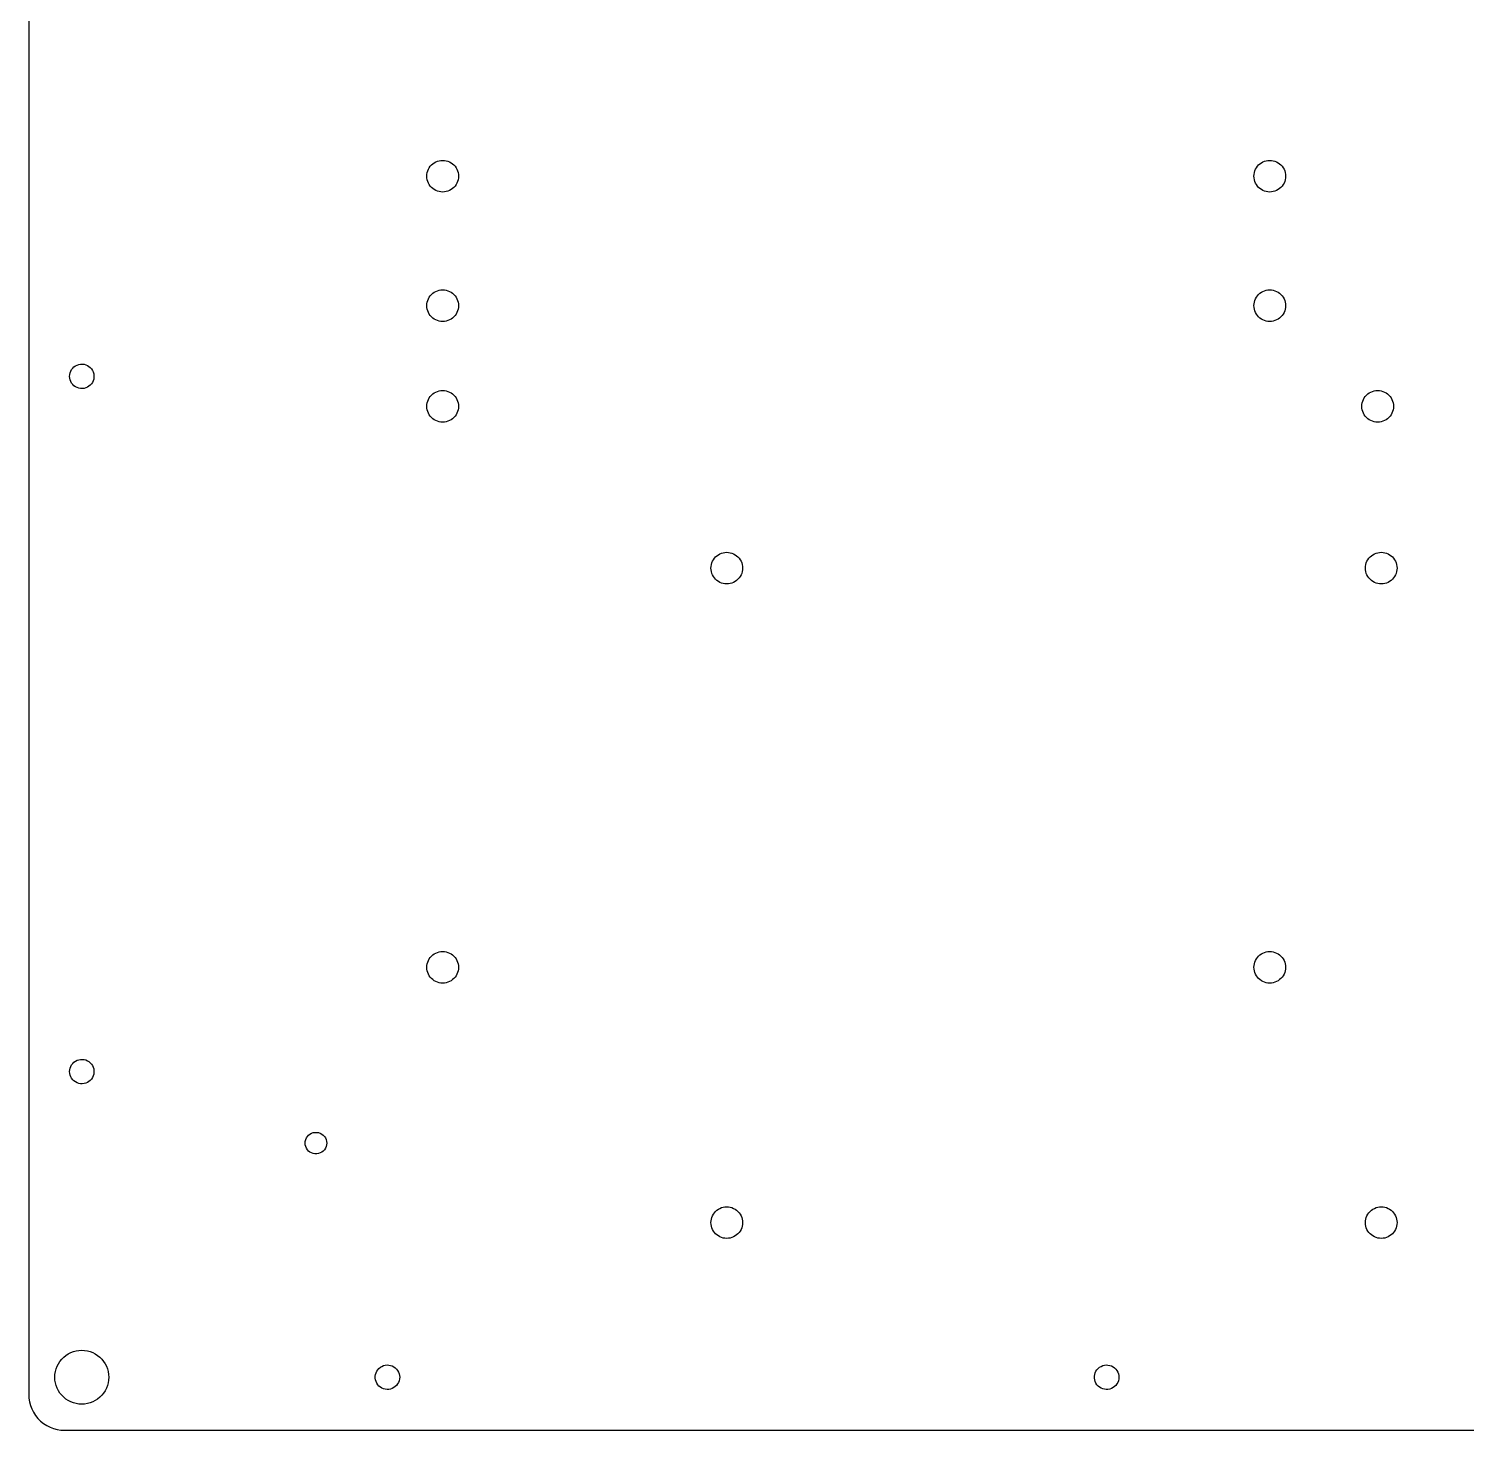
# Model space of a CAD drawing. Header units: metres. Extents: x -200 to 200, y -195 to 195.
# Drawn here: x -199.9 to 0, y -194.9 to 0 of the extents above; entities that cross this region are included whole.
import ezdxf

# ---------------------------------------------------------------- set-up
doc = ezdxf.new("R2010")
doc.units = ezdxf.units.M

msp = doc.modelspace()

# ---------------------------------------------------------------- linework, layer by layer
for p, q in [((-199.875, 189.875), (-199.875, -189.875)), ((-144.465, -20.0105), (-144.397, -19.7734)), ((-144.397, -19.7734), (-144.302, -19.5455)), ((-144.302, -19.5455), (-144.183, -19.3295)), ((-144.183, -19.3295), (-144.04, -19.1283)), ((-144.04, -19.1283), (-143.876, -18.9444)), ((-143.876, -18.9444), (-143.692, -18.78)), ((-143.692, -18.78), (-143.49, -18.6372)), ((-143.49, -18.6372), (-143.275, -18.5179)), ((-143.275, -18.5179), (-143.047, -18.4234)), ((-143.047, -18.4234), (-142.81, -18.3551)), ((-142.81, -18.3551), (-142.566, -18.3138)), ((-142.566, -18.3138), (-142.32, -18.3)), ((-142.32, -18.3), (-142.074, -18.3138)), ((-142.074, -18.3138), (-141.83, -18.3551)), ((-141.83, -18.3551), (-141.593, -18.4234)), ((-141.593, -18.4234), (-141.365, -18.5179)), ((-141.365, -18.5179), (-141.15, -18.6372)), ((-141.15, -18.6372), (-140.948, -18.78)), ((-140.948, -18.78), (-140.764, -18.9444)), ((-140.764, -18.9444), (-140.6, -19.1283)), ((-140.6, -19.1283), (-140.457, -19.3295)), ((-140.457, -19.3295), (-140.338, -19.5455)), ((-140.338, -19.5455), (-140.243, -19.7734)), ((-140.243, -19.7734), (-140.175, -20.0105)), ((-29.4648, -20.0105), (-29.3965, -19.7734)), ((-29.3965, -19.7734), (-29.3021, -19.5455)), ((-29.3021, -19.5455), (-29.1828, -19.3295)), ((-29.1828, -19.3295), (-29.04, -19.1283)), ((-29.04, -19.1283), (-28.8756, -18.9444)), ((-28.8756, -18.9444), (-28.6917, -18.78)), ((-28.6917, -18.78), (-28.4905, -18.6372)), ((-28.4905, -18.6372), (-28.2745, -18.5179)), ((-28.2745, -18.5179), (-28.0466, -18.4234)), ((-28.0466, -18.4234), (-27.8095, -18.3551)), ((-27.8095, -18.3551), (-27.5663, -18.3138)), ((-27.5663, -18.3138), (-27.32, -18.3)), ((-27.32, -18.3), (-27.0737, -18.3138)), ((-27.0737, -18.3138), (-26.8304, -18.3551)), ((-26.8304, -18.3551), (-26.5934, -18.4234)), ((-26.5934, -18.4234), (-26.3654, -18.5179)), ((-26.3654, -18.5179), (-26.1495, -18.6372)), ((-26.1495, -18.6372), (-25.9483, -18.78)), ((-25.9483, -18.78), (-25.7644, -18.9444)), ((-25.7644, -18.9444), (-25.6, -19.1283)), ((-25.6, -19.1283), (-25.4572, -19.3295)), ((-25.4572, -19.3295), (-25.3379, -19.5455)), ((-25.3379, -19.5455), (-25.2435, -19.7734)), ((-25.2435, -19.7734), (-25.1752, -20.0105)), ((-144.52, -20.5), (-144.506, -20.2537)), ((-144.506, -20.7463), (-144.52, -20.5)), ((-144.506, -20.2537), (-144.465, -20.0105)), ((-144.465, -20.9895), (-144.506, -20.7463)), ((-144.397, -21.2266), (-144.465, -20.9895)), ((-144.302, -21.4545), (-144.397, -21.2266)), ((-144.183, -21.6705), (-144.302, -21.4545)), ((-144.04, -21.8717), (-144.183, -21.6705)), ((-143.876, -22.0556), (-144.04, -21.8717)), ((-140.6, -21.8717), (-140.764, -22.0556)), ((-140.457, -21.6705), (-140.6, -21.8717)), ((-140.338, -21.4545), (-140.457, -21.6705)), ((-140.243, -21.2266), (-140.338, -21.4545)), ((-140.175, -20.9895), (-140.243, -21.2266)), ((-140.175, -20.0105), (-140.134, -20.2537)), ((-140.134, -20.7463), (-140.175, -20.9895)), ((-140.134, -20.2537), (-140.12, -20.5)), ((-140.12, -20.5), (-140.134, -20.7463)), ((-29.52, -20.5), (-29.5062, -20.2537)), ((-29.5062, -20.7463), (-29.52, -20.5)), ((-29.5062, -20.2537), (-29.4648, -20.0105)), ((-29.4648, -20.9895), (-29.5062, -20.7463)), ((-29.3965, -21.2266), (-29.4648, -20.9895)), ((-29.3021, -21.4545), (-29.3965, -21.2266)), ((-29.1828, -21.6705), (-29.3021, -21.4545)), ((-29.04, -21.8717), (-29.1828, -21.6705)), ((-28.8756, -22.0556), (-29.04, -21.8717)), ((-25.6, -21.8717), (-25.7644, -22.0556)), ((-25.4572, -21.6705), (-25.6, -21.8717)), ((-25.3379, -21.4545), (-25.4572, -21.6705)), ((-25.2435, -21.2266), (-25.3379, -21.4545)), ((-25.1752, -20.9895), (-25.2435, -21.2266)), ((-25.1752, -20.0105), (-25.1338, -20.2537)), ((-25.1338, -20.7463), (-25.1752, -20.9895)), ((-25.1338, -20.2537), (-25.12, -20.5)), ((-25.12, -20.5), (-25.1338, -20.7463)), ((-143.692, -22.22), (-143.876, -22.0556)), ((-143.49, -22.3628), (-143.692, -22.22)), ((-143.275, -22.4821), (-143.49, -22.3628)), ((-143.047, -22.5765), (-143.275, -22.4821)), ((-142.81, -22.6448), (-143.047, -22.5765)), ((-142.566, -22.6862), (-142.81, -22.6448)), ((-142.32, -22.7), (-142.566, -22.6862)), ((-142.074, -22.6862), (-142.32, -22.7)), ((-141.83, -22.6448), (-142.074, -22.6862)), ((-141.593, -22.5765), (-141.83, -22.6448)), ((-141.365, -22.4821), (-141.593, -22.5765)), ((-141.15, -22.3628), (-141.365, -22.4821)), ((-140.948, -22.22), (-141.15, -22.3628)), ((-140.764, -22.0556), (-140.948, -22.22)), ((-28.6917, -22.22), (-28.8756, -22.0556)), ((-28.4905, -22.3628), (-28.6917, -22.22)), ((-28.2745, -22.4821), (-28.4905, -22.3628)), ((-28.0466, -22.5765), (-28.2745, -22.4821)), ((-27.8095, -22.6448), (-28.0466, -22.5765)), ((-27.5663, -22.6862), (-27.8095, -22.6448)), ((-27.32, -22.7), (-27.5663, -22.6862)), ((-27.0737, -22.6862), (-27.32, -22.7)), ((-26.8304, -22.6448), (-27.0737, -22.6862)), ((-26.5934, -22.5765), (-26.8304, -22.6448)), ((-26.3654, -22.4821), (-26.5934, -22.5765)), ((-26.1495, -22.3628), (-26.3654, -22.4821)), ((-25.9483, -22.22), (-26.1495, -22.3628)), ((-25.7644, -22.0556), (-25.9483, -22.22)), ((-144.465, -38.0105), (-144.397, -37.7734)), ((-144.397, -37.7734), (-144.302, -37.5455)), ((-144.302, -37.5455), (-144.183, -37.3295)), ((-144.183, -37.3295), (-144.04, -37.1283)), ((-144.04, -37.1283), (-143.876, -36.9444)), ((-143.876, -36.9444), (-143.692, -36.78)), ((-143.692, -36.78), (-143.49, -36.6372)), ((-143.49, -36.6372), (-143.275, -36.5179)), ((-143.275, -36.5179), (-143.047, -36.4234)), ((-143.047, -36.4234), (-142.81, -36.3551)), ((-142.81, -36.3551), (-142.566, -36.3138)), ((-142.566, -36.3138), (-142.32, -36.3)), ((-142.32, -36.3), (-142.074, -36.3138)), ((-142.074, -36.3138), (-141.83, -36.3551)), ((-141.83, -36.3551), (-141.593, -36.4234)), ((-141.593, -36.4234), (-141.365, -36.5179)), ((-141.365, -36.5179), (-141.15, -36.6372)), ((-141.15, -36.6372), (-140.948, -36.78)), ((-140.948, -36.78), (-140.764, -36.9444)), ((-140.764, -36.9444), (-140.6, -37.1283)), ((-140.6, -37.1283), (-140.457, -37.3295)), ((-140.457, -37.3295), (-140.338, -37.5455)), ((-140.338, -37.5455), (-140.243, -37.7734)), ((-140.243, -37.7734), (-140.175, -38.0105)), ((-29.4648, -38.0105), (-29.3965, -37.7734)), ((-29.3965, -37.7734), (-29.3021, -37.5455)), ((-29.3021, -37.5455), (-29.1828, -37.3295)), ((-29.1828, -37.3295), (-29.04, -37.1283)), ((-29.04, -37.1283), (-28.8756, -36.9444)), ((-28.8756, -36.9444), (-28.6917, -36.78)), ((-28.6917, -36.78), (-28.4905, -36.6372)), ((-28.4905, -36.6372), (-28.2745, -36.5179)), ((-28.2745, -36.5179), (-28.0466, -36.4234)), ((-28.0466, -36.4234), (-27.8095, -36.3551)), ((-27.8095, -36.3551), (-27.5663, -36.3138)), ((-27.5663, -36.3138), (-27.32, -36.3)), ((-27.32, -36.3), (-27.0737, -36.3138)), ((-27.0737, -36.3138), (-26.8304, -36.3551)), ((-26.8304, -36.3551), (-26.5934, -36.4234)), ((-26.5934, -36.4234), (-26.3654, -36.5179)), ((-26.3654, -36.5179), (-26.1495, -36.6372)), ((-26.1495, -36.6372), (-25.9483, -36.78)), ((-25.9483, -36.78), (-25.7644, -36.9444)), ((-25.7644, -36.9444), (-25.6, -37.1283)), ((-25.6, -37.1283), (-25.4572, -37.3295)), ((-25.4572, -37.3295), (-25.3379, -37.5455)), ((-25.3379, -37.5455), (-25.2435, -37.7734)), ((-25.2435, -37.7734), (-25.1752, -38.0105)), ((-144.52, -38.5), (-144.506, -38.2537)), ((-144.506, -38.7463), (-144.52, -38.5)), ((-144.506, -38.2537), (-144.465, -38.0105)), ((-144.465, -38.9895), (-144.506, -38.7463)), ((-144.397, -39.2266), (-144.465, -38.9895)), ((-144.302, -39.4545), (-144.397, -39.2266)), ((-144.183, -39.6705), (-144.302, -39.4545)), ((-144.04, -39.8717), (-144.183, -39.6705)), ((-143.876, -40.0556), (-144.04, -39.8717)), ((-140.6, -39.8717), (-140.764, -40.0556)), ((-140.457, -39.6705), (-140.6, -39.8717)), ((-140.338, -39.4545), (-140.457, -39.6705)), ((-140.243, -39.2266), (-140.338, -39.4545)), ((-140.175, -38.9895), (-140.243, -39.2266)), ((-140.175, -38.0105), (-140.134, -38.2537)), ((-140.134, -38.7463), (-140.175, -38.9895)), ((-140.134, -38.2537), (-140.12, -38.5)), ((-140.12, -38.5), (-140.134, -38.7463)), ((-29.52, -38.5), (-29.5062, -38.2537)), ((-29.5062, -38.7463), (-29.52, -38.5)), ((-29.5062, -38.2537), (-29.4648, -38.0105)), ((-29.4648, -38.9895), (-29.5062, -38.7463)), ((-29.3965, -39.2266), (-29.4648, -38.9895)), ((-29.3021, -39.4545), (-29.3965, -39.2266)), ((-29.1828, -39.6705), (-29.3021, -39.4545)), ((-29.04, -39.8717), (-29.1828, -39.6705)), ((-28.8756, -40.0556), (-29.04, -39.8717)), ((-25.6, -39.8717), (-25.7644, -40.0556)), ((-25.4572, -39.6705), (-25.6, -39.8717)), ((-25.3379, -39.4545), (-25.4572, -39.6705)), ((-25.2435, -39.2266), (-25.3379, -39.4545)), ((-25.1752, -38.9895), (-25.2435, -39.2266)), ((-25.1752, -38.0105), (-25.1338, -38.2537)), ((-25.1338, -38.7463), (-25.1752, -38.9895)), ((-25.1338, -38.2537), (-25.12, -38.5)), ((-25.12, -38.5), (-25.1338, -38.7463)), ((-143.692, -40.22), (-143.876, -40.0556)), ((-143.49, -40.3628), (-143.692, -40.22)), ((-143.275, -40.4821), (-143.49, -40.3628)), ((-143.047, -40.5765), (-143.275, -40.4821)), ((-142.81, -40.6448), (-143.047, -40.5765)), ((-142.566, -40.6862), (-142.81, -40.6448)), ((-142.32, -40.7), (-142.566, -40.6862)), ((-142.074, -40.6862), (-142.32, -40.7)), ((-141.83, -40.6448), (-142.074, -40.6862)), ((-141.593, -40.5765), (-141.83, -40.6448)), ((-141.365, -40.4821), (-141.593, -40.5765)), ((-141.15, -40.3628), (-141.365, -40.4821)), ((-140.948, -40.22), (-141.15, -40.3628)), ((-140.764, -40.0556), (-140.948, -40.22)), ((-28.6917, -40.22), (-28.8756, -40.0556)), ((-28.4905, -40.3628), (-28.6917, -40.22)), ((-28.2745, -40.4821), (-28.4905, -40.3628)), ((-28.0466, -40.5765), (-28.2745, -40.4821)), ((-27.8095, -40.6448), (-28.0466, -40.5765)), ((-27.5663, -40.6862), (-27.8095, -40.6448)), ((-27.32, -40.7), (-27.5663, -40.6862)), ((-27.0737, -40.6862), (-27.32, -40.7)), ((-26.8304, -40.6448), (-27.0737, -40.6862)), ((-26.5934, -40.5765), (-26.8304, -40.6448)), ((-26.3654, -40.4821), (-26.5934, -40.5765)), ((-26.1495, -40.3628), (-26.3654, -40.4821)), ((-25.9483, -40.22), (-26.1495, -40.3628)), ((-25.7644, -40.0556), (-25.9483, -40.22)), ((-194.182, -48.0858), (-194.128, -47.8436)), ((-194.128, -47.8436), (-194.039, -47.6118)), ((-194.039, -47.6118), (-193.918, -47.3953)), ((-193.918, -47.3953), (-193.766, -47.1989)), ((-193.766, -47.1989), (-193.587, -47.0266)), ((-193.587, -47.0266), (-193.386, -46.8822)), ((-193.386, -46.8822), (-193.165, -46.7687)), ((-193.165, -46.7687), (-192.93, -46.6886)), ((-192.93, -46.6886), (-192.686, -46.6435)), ((-192.686, -46.6435), (-192.438, -46.6345)), ((-192.438, -46.6345), (-192.191, -46.6616)), ((-192.191, -46.6616), (-191.951, -46.7244)), ((-191.951, -46.7244), (-191.723, -46.8214)), ((-191.723, -46.8214), (-191.511, -46.9507)), ((-191.511, -46.9507), (-191.32, -47.1095)), ((-191.32, -47.1095), (-191.154, -47.2943)), ((-191.154, -47.2943), (-191.018, -47.5013)), ((-191.018, -47.5013), (-190.912, -47.726)), ((-190.912, -47.726), (-190.841, -47.9637)), ((-190.841, -47.9637), (-190.805, -48.2092)), ((-194.2, -48.3333), (-194.182, -48.0858)), ((-194.182, -48.5809), (-194.2, -48.3333)), ((-194.128, -48.8231), (-194.182, -48.5809)), ((-194.039, -49.0549), (-194.128, -48.8231)), ((-193.918, -49.2713), (-194.039, -49.0549)), ((-193.766, -49.4678), (-193.918, -49.2713)), ((-193.587, -49.64), (-193.766, -49.4678)), ((-193.386, -49.7844), (-193.587, -49.64)), ((-193.165, -49.8979), (-193.386, -49.7844)), ((-192.93, -49.978), (-193.165, -49.8979)), ((-191.951, -49.9423), (-192.191, -50.0051)), ((-191.723, -49.8452), (-191.951, -49.9423)), ((-191.511, -49.7159), (-191.723, -49.8452)), ((-191.32, -49.5572), (-191.511, -49.7159)), ((-191.154, -49.3723), (-191.32, -49.5572)), ((-191.018, -49.1653), (-191.154, -49.3723)), ((-190.912, -48.9406), (-191.018, -49.1653)), ((-190.841, -48.703), (-190.912, -48.9406)), ((-190.805, -48.4574), (-190.841, -48.703)), ((-190.805, -48.2092), (-190.805, -48.4574)), ((-192.686, -50.0231), (-192.93, -49.978)), ((-192.438, -50.0322), (-192.686, -50.0231)), ((-192.191, -50.0051), (-192.438, -50.0322)), ((-144.465, -52.0105), (-144.397, -51.7734)), ((-144.397, -51.7734), (-144.302, -51.5455)), ((-144.302, -51.5455), (-144.183, -51.3295)), ((-144.183, -51.3295), (-144.04, -51.1283)), ((-144.04, -51.1283), (-143.876, -50.9444)), ((-143.876, -50.9444), (-143.692, -50.78)), ((-143.692, -50.78), (-143.49, -50.6372)), ((-143.49, -50.6372), (-143.275, -50.5179)), ((-143.275, -50.5179), (-143.047, -50.4234)), ((-143.047, -50.4234), (-142.81, -50.3551)), ((-142.81, -50.3551), (-142.566, -50.3138)), ((-142.566, -50.3138), (-142.32, -50.3)), ((-142.32, -50.3), (-142.074, -50.3138)), ((-142.074, -50.3138), (-141.83, -50.3551)), ((-141.83, -50.3551), (-141.593, -50.4234)), ((-141.593, -50.4234), (-141.365, -50.5179)), ((-141.365, -50.5179), (-141.15, -50.6372)), ((-141.15, -50.6372), (-140.948, -50.78)), ((-140.948, -50.78), (-140.764, -50.9444)), ((-140.764, -50.9444), (-140.6, -51.1283)), ((-140.6, -51.1283), (-140.457, -51.3295)), ((-140.457, -51.3295), (-140.338, -51.5455)), ((-140.338, -51.5455), (-140.243, -51.7734)), ((-140.243, -51.7734), (-140.175, -52.0105)), ((-14.4648, -52.0105), (-14.3965, -51.7734)), ((-14.3965, -51.7734), (-14.3021, -51.5455)), ((-14.3021, -51.5455), (-14.1828, -51.3295)), ((-14.1828, -51.3295), (-14.04, -51.1283)), ((-14.04, -51.1283), (-13.8756, -50.9444)), ((-13.8756, -50.9444), (-13.6917, -50.78)), ((-13.6917, -50.78), (-13.4905, -50.6372)), ((-13.4905, -50.6372), (-13.2745, -50.5179)), ((-13.2745, -50.5179), (-13.0466, -50.4234)), ((-13.0466, -50.4234), (-12.8095, -50.3551)), ((-12.8095, -50.3551), (-12.5663, -50.3138)), ((-12.5663, -50.3138), (-12.32, -50.3)), ((-12.32, -50.3), (-12.0737, -50.3138)), ((-12.0737, -50.3138), (-11.8304, -50.3551)), ((-11.8304, -50.3551), (-11.5934, -50.4234)), ((-11.5934, -50.4234), (-11.3654, -50.5179)), ((-11.3654, -50.5179), (-11.1495, -50.6372)), ((-11.1495, -50.6372), (-10.9483, -50.78)), ((-10.9483, -50.78), (-10.7644, -50.9444)), ((-10.7644, -50.9444), (-10.6, -51.1283)), ((-10.6, -51.1283), (-10.4572, -51.3295)), ((-10.4572, -51.3295), (-10.3379, -51.5455)), ((-10.3379, -51.5455), (-10.2435, -51.7734)), ((-10.2435, -51.7734), (-10.1752, -52.0105)), ((-144.52, -52.5), (-144.506, -52.2537)), ((-144.506, -52.7463), (-144.52, -52.5)), ((-144.506, -52.2537), (-144.465, -52.0105)), ((-144.465, -52.9895), (-144.506, -52.7463)), ((-144.397, -53.2266), (-144.465, -52.9895)), ((-144.302, -53.4545), (-144.397, -53.2266)), ((-144.183, -53.6705), (-144.302, -53.4545)), ((-144.04, -53.8717), (-144.183, -53.6705)), ((-143.876, -54.0556), (-144.04, -53.8717)), ((-140.6, -53.8717), (-140.764, -54.0556)), ((-140.457, -53.6705), (-140.6, -53.8717)), ((-140.338, -53.4545), (-140.457, -53.6705)), ((-140.243, -53.2266), (-140.338, -53.4545)), ((-140.175, -52.9895), (-140.243, -53.2266)), ((-140.175, -52.0105), (-140.134, -52.2537)), ((-140.134, -52.7463), (-140.175, -52.9895)), ((-140.134, -52.2537), (-140.12, -52.5)), ((-140.12, -52.5), (-140.134, -52.7463)), ((-14.52, -52.5), (-14.5062, -52.2537)), ((-14.5062, -52.7463), (-14.52, -52.5)), ((-14.5062, -52.2537), (-14.4648, -52.0105)), ((-14.4648, -52.9895), (-14.5062, -52.7463)), ((-14.3965, -53.2266), (-14.4648, -52.9895)), ((-14.3021, -53.4545), (-14.3965, -53.2266)), ((-14.1828, -53.6705), (-14.3021, -53.4545)), ((-14.04, -53.8717), (-14.1828, -53.6705)), ((-13.8756, -54.0556), (-14.04, -53.8717)), ((-10.6, -53.8717), (-10.7644, -54.0556)), ((-10.4572, -53.6705), (-10.6, -53.8717)), ((-10.3379, -53.4545), (-10.4572, -53.6705)), ((-10.2435, -53.2266), (-10.3379, -53.4545)), ((-10.1752, -52.9895), (-10.2435, -53.2266)), ((-10.1752, -52.0105), (-10.1338, -52.2537)), ((-10.1338, -52.7463), (-10.1752, -52.9895)), ((-10.1338, -52.2537), (-10.12, -52.5)), ((-10.12, -52.5), (-10.1338, -52.7463)), ((-143.692, -54.22), (-143.876, -54.0556)), ((-143.49, -54.3628), (-143.692, -54.22)), ((-143.275, -54.4821), (-143.49, -54.3628)), ((-143.047, -54.5765), (-143.275, -54.4821)), ((-142.81, -54.6448), (-143.047, -54.5765)), ((-142.566, -54.6862), (-142.81, -54.6448)), ((-142.32, -54.7), (-142.566, -54.6862)), ((-142.074, -54.6862), (-142.32, -54.7)), ((-141.83, -54.6448), (-142.074, -54.6862)), ((-141.593, -54.5765), (-141.83, -54.6448)), ((-141.365, -54.4821), (-141.593, -54.5765)), ((-141.15, -54.3628), (-141.365, -54.4821)), ((-140.948, -54.22), (-141.15, -54.3628)), ((-140.764, -54.0556), (-140.948, -54.22)), ((-13.6917, -54.22), (-13.8756, -54.0556)), ((-13.4905, -54.3628), (-13.6917, -54.22)), ((-13.2745, -54.4821), (-13.4905, -54.3628)), ((-13.0466, -54.5765), (-13.2745, -54.4821)), ((-12.8095, -54.6448), (-13.0466, -54.5765)), ((-12.5663, -54.6862), (-12.8095, -54.6448)), ((-12.32, -54.7), (-12.5663, -54.6862)), ((-12.0737, -54.6862), (-12.32, -54.7)), ((-11.8304, -54.6448), (-12.0737, -54.6862)), ((-11.5934, -54.5765), (-11.8304, -54.6448)), ((-11.3654, -54.4821), (-11.5934, -54.5765)), ((-11.1495, -54.3628), (-11.3654, -54.4821)), ((-10.9483, -54.22), (-11.1495, -54.3628)), ((-10.7644, -54.0556), (-10.9483, -54.22)), ((-104.802, -74.0455), (-104.683, -73.8295)), ((-104.683, -73.8295), (-104.54, -73.6283)), ((-104.54, -73.6283), (-104.376, -73.4444)), ((-104.376, -73.4444), (-104.192, -73.28)), ((-104.192, -73.28), (-103.99, -73.1372)), ((-103.99, -73.1372), (-103.775, -73.0179)), ((-103.775, -73.0179), (-103.547, -72.9234)), ((-103.547, -72.9234), (-103.31, -72.8551)), ((-103.31, -72.8551), (-103.066, -72.8138)), ((-103.066, -72.8138), (-102.82, -72.8)), ((-102.82, -72.8), (-102.574, -72.8138)), ((-102.574, -72.8138), (-102.33, -72.8551)), ((-102.33, -72.8551), (-102.093, -72.9234)), ((-102.093, -72.9234), (-101.865, -73.0179)), ((-101.865, -73.0179), (-101.65, -73.1372)), ((-101.65, -73.1372), (-101.448, -73.28)), ((-101.448, -73.28), (-101.264, -73.4444)), ((-101.264, -73.4444), (-101.1, -73.6283)), ((-101.1, -73.6283), (-100.957, -73.8295)), ((-100.957, -73.8295), (-100.838, -74.0455)), ((-13.8021, -74.0455), (-13.6828, -73.8295)), ((-13.6828, -73.8295), (-13.54, -73.6283)), ((-13.54, -73.6283), (-13.3756, -73.4444)), ((-13.3756, -73.4444), (-13.1917, -73.28)), ((-13.1917, -73.28), (-12.9905, -73.1372)), ((-12.9905, -73.1372), (-12.7745, -73.0179)), ((-12.7745, -73.0179), (-12.5466, -72.9234)), ((-12.5466, -72.9234), (-12.3095, -72.8551)), ((-12.3095, -72.8551), (-12.0663, -72.8138)), ((-12.0663, -72.8138), (-11.82, -72.8)), ((-11.82, -72.8), (-11.5737, -72.8138)), ((-11.5737, -72.8138), (-11.3304, -72.8551)), ((-11.3304, -72.8551), (-11.0934, -72.9234)), ((-11.0934, -72.9234), (-10.8654, -73.0179)), ((-10.8654, -73.0179), (-10.6495, -73.1372)), ((-10.6495, -73.1372), (-10.4483, -73.28)), ((-10.4483, -73.28), (-10.2644, -73.4444)), ((-10.2644, -73.4444), (-10.1, -73.6283)), ((-10.1, -73.6283), (-9.9572, -73.8295)), ((-9.9572, -73.8295), (-9.8379, -74.0455)), ((-105.02, -75), (-105.006, -74.7537)), ((-105.006, -75.2463), (-105.02, -75)), ((-105.006, -74.7537), (-104.965, -74.5105)), ((-104.965, -75.4895), (-105.006, -75.2463)), ((-104.965, -74.5105), (-104.897, -74.2734)), ((-104.897, -75.7266), (-104.965, -75.4895)), ((-104.897, -74.2734), (-104.802, -74.0455)), ((-104.802, -75.9545), (-104.897, -75.7266)), ((-100.838, -74.0455), (-100.743, -74.2734)), ((-100.743, -75.7266), (-100.838, -75.9545)), ((-100.743, -74.2734), (-100.675, -74.5105)), ((-100.675, -75.4895), (-100.743, -75.7266)), ((-100.675, -74.5105), (-100.634, -74.7537)), ((-100.634, -75.2463), (-100.675, -75.4895)), ((-100.634, -74.7537), (-100.62, -75)), ((-100.62, -75), (-100.634, -75.2463)), ((-14.02, -75), (-14.0062, -74.7537)), ((-14.0062, -75.2463), (-14.02, -75)), ((-14.0062, -74.7537), (-13.9648, -74.5105)), ((-13.9648, -75.4895), (-14.0062, -75.2463)), ((-13.9648, -74.5105), (-13.8965, -74.2734)), ((-13.8965, -75.7266), (-13.9648, -75.4895)), ((-13.8965, -74.2734), (-13.8021, -74.0455)), ((-13.8021, -75.9545), (-13.8965, -75.7266)), ((-9.8379, -74.0455), (-9.7434, -74.2734)), ((-9.7434, -75.7266), (-9.8379, -75.9545)), ((-9.7434, -74.2734), (-9.6752, -74.5105)), ((-9.6752, -75.4895), (-9.7434, -75.7266)), ((-9.6752, -74.5105), (-9.6338, -74.7537)), ((-9.6338, -75.2463), (-9.6752, -75.4895)), ((-9.6338, -74.7537), (-9.62, -75)), ((-9.62, -75), (-9.6338, -75.2463)), ((-104.683, -76.1705), (-104.802, -75.9545)), ((-104.54, -76.3717), (-104.683, -76.1705)), ((-104.376, -76.5556), (-104.54, -76.3717)), ((-104.192, -76.72), (-104.376, -76.5556)), ((-103.99, -76.8628), (-104.192, -76.72)), ((-103.775, -76.9821), (-103.99, -76.8628)), ((-103.547, -77.0765), (-103.775, -76.9821)), ((-103.31, -77.1448), (-103.547, -77.0765)), ((-103.066, -77.1862), (-103.31, -77.1448)), ((-102.82, -77.2), (-103.066, -77.1862)), ((-102.574, -77.1862), (-102.82, -77.2)), ((-102.33, -77.1448), (-102.574, -77.1862)), ((-102.093, -77.0765), (-102.33, -77.1448)), ((-101.865, -76.9821), (-102.093, -77.0765)), ((-101.65, -76.8628), (-101.865, -76.9821)), ((-101.448, -76.72), (-101.65, -76.8628)), ((-101.264, -76.5556), (-101.448, -76.72)), ((-101.1, -76.3717), (-101.264, -76.5556)), ((-100.957, -76.1705), (-101.1, -76.3717)), ((-100.838, -75.9545), (-100.957, -76.1705)), ((-13.6828, -76.1705), (-13.8021, -75.9545)), ((-13.54, -76.3717), (-13.6828, -76.1705)), ((-13.3756, -76.5556), (-13.54, -76.3717)), ((-13.1917, -76.72), (-13.3756, -76.5556)), ((-12.9905, -76.8628), (-13.1917, -76.72)), ((-12.7745, -76.9821), (-12.9905, -76.8628)), ((-12.5466, -77.0765), (-12.7745, -76.9821)), ((-12.3095, -77.1448), (-12.5466, -77.0765)), ((-12.0663, -77.1862), (-12.3095, -77.1448)), ((-11.82, -77.2), (-12.0663, -77.1862)), ((-11.5737, -77.1862), (-11.82, -77.2)), ((-11.3304, -77.1448), (-11.5737, -77.1862)), ((-11.0934, -77.0765), (-11.3304, -77.1448)), ((-10.8654, -76.9821), (-11.0934, -77.0765)), ((-10.6495, -76.8628), (-10.8654, -76.9821)), ((-10.4483, -76.72), (-10.6495, -76.8628)), ((-10.2644, -76.5556), (-10.4483, -76.72)), ((-10.1, -76.3717), (-10.2644, -76.5556)), ((-9.9572, -76.1705), (-10.1, -76.3717)), ((-9.8379, -75.9545), (-9.9572, -76.1705)), ((-144.465, -130.01), (-144.397, -129.773)), ((-144.397, -129.773), (-144.302, -129.545)), ((-144.302, -129.545), (-144.183, -129.33)), ((-144.183, -129.33), (-144.04, -129.128)), ((-144.04, -129.128), (-143.876, -128.944)), ((-143.876, -128.944), (-143.692, -128.78)), ((-143.692, -128.78), (-143.49, -128.637)), ((-143.49, -128.637), (-143.275, -128.518)), ((-143.275, -128.518), (-143.047, -128.423)), ((-143.047, -128.423), (-142.81, -128.355)), ((-142.81, -128.355), (-142.566, -128.314)), ((-142.566, -128.314), (-142.32, -128.3)), ((-142.32, -128.3), (-142.074, -128.314)), ((-142.074, -128.314), (-141.83, -128.355)), ((-141.83, -128.355), (-141.593, -128.423)), ((-141.593, -128.423), (-141.365, -128.518)), ((-141.365, -128.518), (-141.15, -128.637)), ((-141.15, -128.637), (-140.948, -128.78)), ((-140.948, -128.78), (-140.764, -128.944)), ((-140.764, -128.944), (-140.6, -129.128)), ((-140.6, -129.128), (-140.457, -129.33)), ((-140.457, -129.33), (-140.338, -129.545)), ((-140.338, -129.545), (-140.243, -129.773)), ((-140.243, -129.773), (-140.175, -130.01)), ((-29.4648, -130.01), (-29.3965, -129.773)), ((-29.3965, -129.773), (-29.3021, -129.545)), ((-29.3021, -129.545), (-29.1828, -129.33)), ((-29.1828, -129.33), (-29.04, -129.128)), ((-29.04, -129.128), (-28.8756, -128.944)), ((-28.8756, -128.944), (-28.6917, -128.78)), ((-28.6917, -128.78), (-28.4905, -128.637)), ((-28.4905, -128.637), (-28.2745, -128.518)), ((-28.2745, -128.518), (-28.0466, -128.423)), ((-28.0466, -128.423), (-27.8095, -128.355)), ((-27.8095, -128.355), (-27.5663, -128.314)), ((-27.5663, -128.314), (-27.32, -128.3)), ((-27.32, -128.3), (-27.0737, -128.314)), ((-27.0737, -128.314), (-26.8304, -128.355)), ((-26.8304, -128.355), (-26.5934, -128.423)), ((-26.5934, -128.423), (-26.3654, -128.518)), ((-26.3654, -128.518), (-26.1495, -128.637)), ((-26.1495, -128.637), (-25.9483, -128.78)), ((-25.9483, -128.78), (-25.7644, -128.944)), ((-25.7644, -128.944), (-25.6, -129.128)), ((-25.6, -129.128), (-25.4572, -129.33)), ((-25.4572, -129.33), (-25.3379, -129.545)), ((-25.3379, -129.545), (-25.2435, -129.773)), ((-25.2435, -129.773), (-25.1752, -130.01)), ((-144.52, -130.5), (-144.506, -130.254)), ((-144.506, -130.746), (-144.52, -130.5)), ((-144.506, -130.254), (-144.465, -130.01)), ((-144.465, -130.99), (-144.506, -130.746)), ((-144.397, -131.227), (-144.465, -130.99)), ((-144.302, -131.455), (-144.397, -131.227)), ((-144.183, -131.67), (-144.302, -131.455)), ((-144.04, -131.872), (-144.183, -131.67)), ((-143.876, -132.056), (-144.04, -131.872)), ((-140.6, -131.872), (-140.764, -132.056)), ((-140.457, -131.67), (-140.6, -131.872)), ((-140.338, -131.455), (-140.457, -131.67)), ((-140.243, -131.227), (-140.338, -131.455)), ((-140.175, -130.99), (-140.243, -131.227)), ((-140.175, -130.01), (-140.134, -130.254)), ((-140.134, -130.746), (-140.175, -130.99)), ((-140.134, -130.254), (-140.12, -130.5)), ((-140.12, -130.5), (-140.134, -130.746)), ((-29.52, -130.5), (-29.5062, -130.254)), ((-29.5062, -130.746), (-29.52, -130.5)), ((-29.5062, -130.254), (-29.4648, -130.01)), ((-29.4648, -130.99), (-29.5062, -130.746)), ((-29.3965, -131.227), (-29.4648, -130.99)), ((-29.3021, -131.455), (-29.3965, -131.227)), ((-29.1828, -131.67), (-29.3021, -131.455)), ((-29.04, -131.872), (-29.1828, -131.67)), ((-28.8756, -132.056), (-29.04, -131.872)), ((-25.6, -131.872), (-25.7644, -132.056)), ((-25.4572, -131.67), (-25.6, -131.872)), ((-25.3379, -131.455), (-25.4572, -131.67)), ((-25.2435, -131.227), (-25.3379, -131.455)), ((-25.1752, -130.99), (-25.2435, -131.227)), ((-25.1752, -130.01), (-25.1338, -130.254)), ((-25.1338, -130.746), (-25.1752, -130.99)), ((-25.1338, -130.254), (-25.12, -130.5)), ((-25.12, -130.5), (-25.1338, -130.746)), ((-143.692, -132.22), (-143.876, -132.056)), ((-143.49, -132.363), (-143.692, -132.22)), ((-143.275, -132.482), (-143.49, -132.363)), ((-143.047, -132.577), (-143.275, -132.482)), ((-142.81, -132.645), (-143.047, -132.577)), ((-142.566, -132.686), (-142.81, -132.645)), ((-142.32, -132.7), (-142.566, -132.686)), ((-142.074, -132.686), (-142.32, -132.7)), ((-141.83, -132.645), (-142.074, -132.686)), ((-141.593, -132.577), (-141.83, -132.645)), ((-141.365, -132.482), (-141.593, -132.577)), ((-141.15, -132.363), (-141.365, -132.482)), ((-140.948, -132.22), (-141.15, -132.363)), ((-140.764, -132.056), (-140.948, -132.22)), ((-28.6917, -132.22), (-28.8756, -132.056)), ((-28.4905, -132.363), (-28.6917, -132.22)), ((-28.2745, -132.482), (-28.4905, -132.363)), ((-28.0466, -132.577), (-28.2745, -132.482)), ((-27.8095, -132.645), (-28.0466, -132.577)), ((-27.5663, -132.686), (-27.8095, -132.645)), ((-27.32, -132.7), (-27.5663, -132.686)), ((-27.0737, -132.686), (-27.32, -132.7)), ((-26.8304, -132.645), (-27.0737, -132.686)), ((-26.5934, -132.577), (-26.8304, -132.645)), ((-26.3654, -132.482), (-26.5934, -132.577)), ((-26.1495, -132.363), (-26.3654, -132.482)), ((-25.9483, -132.22), (-26.1495, -132.363)), ((-25.7644, -132.056), (-25.9483, -132.22)), ((-193.918, -144.062), (-193.766, -143.866)), ((-193.766, -143.866), (-193.587, -143.693)), ((-193.587, -143.693), (-193.386, -143.549)), ((-193.386, -143.549), (-193.165, -143.435)), ((-193.165, -143.435), (-192.93, -143.355)), ((-192.93, -143.355), (-192.686, -143.31)), ((-192.686, -143.31), (-192.438, -143.301)), ((-192.438, -143.301), (-192.191, -143.328)), ((-192.191, -143.328), (-191.951, -143.391)), ((-191.951, -143.391), (-191.723, -143.488)), ((-191.723, -143.488), (-191.511, -143.617)), ((-191.511, -143.617), (-191.32, -143.776)), ((-191.32, -143.776), (-191.154, -143.961)), ((-194.2, -145), (-194.182, -144.752)), ((-194.182, -145.248), (-194.2, -145)), ((-194.182, -144.752), (-194.128, -144.51)), ((-194.128, -145.49), (-194.182, -145.248)), ((-194.128, -144.51), (-194.039, -144.278)), ((-194.039, -145.722), (-194.128, -145.49)), ((-194.039, -144.278), (-193.918, -144.062)), ((-193.918, -145.938), (-194.039, -145.722)), ((-191.154, -143.961), (-191.018, -144.168)), ((-191.018, -145.832), (-191.154, -146.039)), ((-191.018, -144.168), (-190.912, -144.393)), ((-190.912, -145.607), (-191.018, -145.832)), ((-190.912, -144.393), (-190.841, -144.63)), ((-190.841, -145.37), (-190.912, -145.607)), ((-190.841, -144.63), (-190.805, -144.876)), ((-190.805, -145.124), (-190.841, -145.37)), ((-190.805, -144.876), (-190.805, -145.124)), ((-193.766, -146.134), (-193.918, -145.938)), ((-193.587, -146.307), (-193.766, -146.134)), ((-193.386, -146.451), (-193.587, -146.307)), ((-193.165, -146.565), (-193.386, -146.451)), ((-192.93, -146.645), (-193.165, -146.565)), ((-192.686, -146.69), (-192.93, -146.645)), ((-192.438, -146.699), (-192.686, -146.69)), ((-192.191, -146.672), (-192.438, -146.699)), ((-191.951, -146.609), (-192.191, -146.672)), ((-191.723, -146.512), (-191.951, -146.609)), ((-191.511, -146.383), (-191.723, -146.512)), ((-191.32, -146.224), (-191.511, -146.383)), ((-191.154, -146.039), (-191.32, -146.224)), ((-161.134, -154.029), (-160.966, -153.846)), ((-160.966, -153.846), (-160.77, -153.694)), ((-160.77, -153.694), (-160.553, -153.576)), ((-160.553, -153.576), (-160.318, -153.496)), ((-160.318, -153.496), (-160.074, -153.455)), ((-160.074, -153.455), (-159.826, -153.455)), ((-159.826, -153.455), (-159.582, -153.496)), ((-159.582, -153.496), (-159.347, -153.576)), ((-159.347, -153.576), (-159.13, -153.694)), ((-159.13, -153.694), (-158.934, -153.846)), ((-158.934, -153.846), (-158.766, -154.029)), ((-161.45, -154.95), (-161.43, -154.703)), ((-161.43, -155.197), (-161.45, -154.95)), ((-161.43, -154.703), (-161.369, -154.463)), ((-161.369, -155.437), (-161.43, -155.197)), ((-161.369, -154.463), (-161.269, -154.236)), ((-161.269, -155.664), (-161.369, -155.437)), ((-161.269, -154.236), (-161.134, -154.029)), ((-161.134, -155.871), (-161.269, -155.664)), ((-160.966, -156.054), (-161.134, -155.871)), ((-158.766, -155.871), (-158.934, -156.054)), ((-158.766, -154.029), (-158.631, -154.236)), ((-158.631, -155.664), (-158.766, -155.871)), ((-158.631, -154.236), (-158.531, -154.463)), ((-158.531, -155.437), (-158.631, -155.664)), ((-158.531, -154.463), (-158.47, -154.703)), ((-158.47, -155.197), (-158.531, -155.437)), ((-158.47, -154.703), (-158.45, -154.95)), ((-158.45, -154.95), (-158.47, -155.197)), ((-160.77, -156.206), (-160.966, -156.054)), ((-160.553, -156.324), (-160.77, -156.206)), ((-160.318, -156.404), (-160.553, -156.324)), ((-160.074, -156.445), (-160.318, -156.404)), ((-159.826, -156.445), (-160.074, -156.445)), ((-159.582, -156.404), (-159.826, -156.445)), ((-159.347, -156.324), (-159.582, -156.404)), ((-159.13, -156.206), (-159.347, -156.324)), ((-158.934, -156.054), (-159.13, -156.206)), ((-103.547, -163.923), (-103.31, -163.855)), ((-103.31, -163.855), (-103.066, -163.814)), ((-103.066, -163.814), (-102.82, -163.8)), ((-102.82, -163.8), (-102.574, -163.814)), ((-102.574, -163.814), (-102.33, -163.855)), ((-102.33, -163.855), (-102.093, -163.923)), ((-12.5466, -163.923), (-12.3095, -163.855)), ((-12.3095, -163.855), (-12.0663, -163.814)), ((-12.0663, -163.814), (-11.82, -163.8)), ((-11.82, -163.8), (-11.5737, -163.814)), ((-11.5737, -163.814), (-11.3304, -163.855)), ((-11.3304, -163.855), (-11.0934, -163.923)), ((-105.02, -166), (-105.006, -165.754)), ((-105.006, -165.754), (-104.965, -165.51)), ((-104.965, -165.51), (-104.897, -165.273)), ((-104.897, -165.273), (-104.802, -165.045)), ((-104.802, -165.045), (-104.683, -164.83)), ((-104.683, -164.83), (-104.54, -164.628)), ((-104.54, -164.628), (-104.376, -164.444)), ((-104.376, -164.444), (-104.192, -164.28)), ((-104.192, -164.28), (-103.99, -164.137)), ((-103.99, -164.137), (-103.775, -164.018)), ((-103.775, -164.018), (-103.547, -163.923)), ((-102.093, -163.923), (-101.865, -164.018)), ((-101.865, -164.018), (-101.65, -164.137)), ((-101.65, -164.137), (-101.448, -164.28)), ((-101.448, -164.28), (-101.264, -164.444)), ((-101.264, -164.444), (-101.1, -164.628)), ((-101.1, -164.628), (-100.957, -164.83)), ((-100.957, -164.83), (-100.838, -165.045)), ((-100.838, -165.045), (-100.743, -165.273)), ((-100.743, -165.273), (-100.675, -165.51)), ((-100.675, -165.51), (-100.634, -165.754)), ((-100.634, -165.754), (-100.62, -166)), ((-14.02, -166), (-14.0062, -165.754)), ((-14.0062, -165.754), (-13.9648, -165.51)), ((-13.9648, -165.51), (-13.8965, -165.273)), ((-13.8965, -165.273), (-13.8021, -165.045)), ((-13.8021, -165.045), (-13.6828, -164.83)), ((-13.6828, -164.83), (-13.54, -164.628)), ((-13.54, -164.628), (-13.3756, -164.444)), ((-13.3756, -164.444), (-13.1917, -164.28)), ((-13.1917, -164.28), (-12.9905, -164.137)), ((-12.9905, -164.137), (-12.7745, -164.018)), ((-12.7745, -164.018), (-12.5466, -163.923)), ((-11.0934, -163.923), (-10.8654, -164.018)), ((-10.8654, -164.018), (-10.6495, -164.137)), ((-10.6495, -164.137), (-10.4483, -164.28)), ((-10.4483, -164.28), (-10.2644, -164.444)), ((-10.2644, -164.444), (-10.1, -164.628)), ((-10.1, -164.628), (-9.9572, -164.83)), ((-9.9572, -164.83), (-9.8379, -165.045)), ((-9.8379, -165.045), (-9.7434, -165.273)), ((-9.7434, -165.273), (-9.6752, -165.51)), ((-9.6752, -165.51), (-9.6338, -165.754)), ((-9.6338, -165.754), (-9.62, -166)), ((-105.006, -166.246), (-105.02, -166)), ((-104.965, -166.49), (-105.006, -166.246)), ((-104.897, -166.727), (-104.965, -166.49)), ((-104.802, -166.955), (-104.897, -166.727)), ((-104.683, -167.17), (-104.802, -166.955)), ((-104.54, -167.372), (-104.683, -167.17)), ((-104.376, -167.556), (-104.54, -167.372)), ((-104.192, -167.72), (-104.376, -167.556)), ((-103.99, -167.863), (-104.192, -167.72)), ((-103.775, -167.982), (-103.99, -167.863)), ((-101.65, -167.863), (-101.865, -167.982)), ((-101.448, -167.72), (-101.65, -167.863)), ((-101.264, -167.556), (-101.448, -167.72)), ((-101.1, -167.372), (-101.264, -167.556)), ((-100.957, -167.17), (-101.1, -167.372)), ((-100.838, -166.955), (-100.957, -167.17)), ((-100.743, -166.727), (-100.838, -166.955)), ((-100.675, -166.49), (-100.743, -166.727)), ((-100.634, -166.246), (-100.675, -166.49)), ((-100.62, -166), (-100.634, -166.246)), ((-14.0062, -166.246), (-14.02, -166)), ((-13.9648, -166.49), (-14.0062, -166.246)), ((-13.8965, -166.727), (-13.9648, -166.49)), ((-13.8021, -166.955), (-13.8965, -166.727)), ((-13.6828, -167.17), (-13.8021, -166.955)), ((-13.54, -167.372), (-13.6828, -167.17)), ((-13.3756, -167.556), (-13.54, -167.372)), ((-13.1917, -167.72), (-13.3756, -167.556)), ((-12.9905, -167.863), (-13.1917, -167.72)), ((-12.7745, -167.982), (-12.9905, -167.863)), ((-10.6495, -167.863), (-10.8654, -167.982)), ((-10.4483, -167.72), (-10.6495, -167.863)), ((-10.2644, -167.556), (-10.4483, -167.72)), ((-10.1, -167.372), (-10.2644, -167.556)), ((-9.9572, -167.17), (-10.1, -167.372)), ((-9.8379, -166.955), (-9.9572, -167.17)), ((-9.7434, -166.727), (-9.8379, -166.955)), ((-9.6752, -166.49), (-9.7434, -166.727)), ((-9.6338, -166.246), (-9.6752, -166.49)), ((-9.62, -166), (-9.6338, -166.246)), ((-103.547, -168.077), (-103.775, -167.982)), ((-103.31, -168.145), (-103.547, -168.077)), ((-103.066, -168.186), (-103.31, -168.145)), ((-102.82, -168.2), (-103.066, -168.186)), ((-102.574, -168.186), (-102.82, -168.2)), ((-102.33, -168.145), (-102.574, -168.186)), ((-102.093, -168.077), (-102.33, -168.145)), ((-101.865, -167.982), (-102.093, -168.077)), ((-12.5466, -168.077), (-12.7745, -167.982)), ((-12.3095, -168.145), (-12.5466, -168.077)), ((-12.0663, -168.186), (-12.3095, -168.145)), ((-11.82, -168.2), (-12.0663, -168.186)), ((-11.5737, -168.186), (-11.82, -168.2)), ((-11.3304, -168.145), (-11.5737, -168.186)), ((-11.0934, -168.077), (-11.3304, -168.145)), ((-10.8654, -167.982), (-11.0934, -168.077)), ((-193.659, -183.934), (-193.28, -183.832)), ((-193.28, -183.832), (-192.892, -183.771)), ((-192.892, -183.771), (-192.5, -183.75)), ((-192.5, -183.75), (-192.108, -183.771)), ((-192.108, -183.771), (-191.72, -183.832)), ((-191.72, -183.832), (-191.341, -183.934)), ((-195.926, -185.975), (-195.748, -185.625)), ((-195.748, -185.625), (-195.534, -185.296)), ((-195.534, -185.296), (-195.287, -184.991)), ((-195.287, -184.991), (-195.009, -184.713)), ((-195.009, -184.713), (-194.704, -184.466)), ((-194.704, -184.466), (-194.375, -184.252)), ((-194.375, -184.252), (-194.025, -184.074)), ((-194.025, -184.074), (-193.659, -183.934)), ((-191.341, -183.934), (-190.975, -184.074)), ((-190.975, -184.074), (-190.625, -184.252)), ((-190.625, -184.252), (-190.296, -184.466)), ((-190.296, -184.466), (-189.991, -184.713)), ((-189.991, -184.713), (-189.713, -184.991)), ((-189.713, -184.991), (-189.466, -185.296)), ((-189.466, -185.296), (-189.252, -185.625)), ((-189.252, -185.625), (-189.074, -185.975)), ((-150.549, -185.891), (-150.309, -185.828)), ((-150.309, -185.828), (-150.062, -185.801)), ((-150.062, -185.801), (-149.814, -185.81)), ((-149.814, -185.81), (-149.57, -185.855)), ((-149.57, -185.855), (-149.335, -185.935)), ((-50.5489, -185.891), (-50.3088, -185.828)), ((-50.3088, -185.828), (-50.0621, -185.801)), ((-50.0621, -185.801), (-49.8141, -185.81)), ((-49.8141, -185.81), (-49.57, -185.855)), ((-49.57, -185.855), (-49.3351, -185.935)), ((-196.25, -187.5), (-196.229, -187.108)), ((-196.229, -187.892), (-196.25, -187.5)), ((-196.229, -187.108), (-196.168, -186.72)), ((-196.168, -186.72), (-196.066, -186.341)), ((-196.066, -186.341), (-195.926, -185.975)), ((-189.074, -185.975), (-188.934, -186.341)), ((-188.934, -186.341), (-188.832, -186.72)), ((-188.832, -186.72), (-188.771, -187.108)), ((-188.771, -187.108), (-188.75, -187.5)), ((-188.75, -187.5), (-188.771, -187.892)), ((-151.695, -187.376), (-151.659, -187.13)), ((-151.695, -187.624), (-151.695, -187.376)), ((-151.659, -187.87), (-151.695, -187.624)), ((-151.659, -187.13), (-151.588, -186.893)), ((-151.588, -188.107), (-151.659, -187.87)), ((-151.588, -186.893), (-151.482, -186.668)), ((-151.482, -186.668), (-151.346, -186.461)), ((-151.346, -186.461), (-151.18, -186.276)), ((-151.18, -186.276), (-150.989, -186.117)), ((-150.989, -186.117), (-150.777, -185.988)), ((-150.777, -185.988), (-150.549, -185.891)), ((-149.335, -185.935), (-149.114, -186.049)), ((-149.114, -186.049), (-148.913, -186.193)), ((-148.913, -186.193), (-148.734, -186.366)), ((-148.734, -186.366), (-148.582, -186.562)), ((-148.582, -186.562), (-148.461, -186.778)), ((-148.461, -186.778), (-148.372, -187.01)), ((-148.372, -187.01), (-148.318, -187.252)), ((-148.318, -187.748), (-148.372, -187.99)), ((-148.318, -187.252), (-148.3, -187.5)), ((-148.3, -187.5), (-148.318, -187.748)), ((-51.6955, -187.376), (-51.6593, -187.13)), ((-51.6955, -187.624), (-51.6955, -187.376)), ((-51.6593, -187.87), (-51.6955, -187.624)), ((-51.6593, -187.13), (-51.5878, -186.893)), ((-51.5878, -188.107), (-51.6593, -187.87)), ((-51.5878, -186.893), (-51.4825, -186.668)), ((-51.4825, -186.668), (-51.3455, -186.461)), ((-51.3455, -186.461), (-51.1799, -186.276)), ((-51.1799, -186.276), (-50.9892, -186.117)), ((-50.9892, -186.117), (-50.7773, -185.988)), ((-50.7773, -185.988), (-50.5489, -185.891)), ((-49.3351, -185.935), (-49.1144, -186.049)), ((-49.1144, -186.049), (-48.9126, -186.193)), ((-48.9126, -186.193), (-48.7339, -186.366)), ((-48.7339, -186.366), (-48.5822, -186.562)), ((-48.5822, -186.562), (-48.4607, -186.778)), ((-48.4607, -186.778), (-48.3721, -187.01)), ((-48.3721, -187.01), (-48.3181, -187.252)), ((-48.3181, -187.748), (-48.3721, -187.99)), ((-48.3181, -187.252), (-48.3, -187.5)), ((-48.3, -187.5), (-48.3181, -187.748)), ((-199.875, -189.875), (-199.848, -190.398)), ((-196.168, -188.28), (-196.229, -187.892)), ((-196.066, -188.659), (-196.168, -188.28)), ((-195.926, -189.025), (-196.066, -188.659)), ((-195.748, -189.375), (-195.926, -189.025)), ((-195.534, -189.704), (-195.748, -189.375)), ((-195.287, -190.009), (-195.534, -189.704)), ((-189.466, -189.704), (-189.713, -190.009)), ((-189.252, -189.375), (-189.466, -189.704)), ((-189.074, -189.025), (-189.252, -189.375)), ((-188.934, -188.659), (-189.074, -189.025)), ((-188.832, -188.28), (-188.934, -188.659)), ((-188.771, -187.892), (-188.832, -188.28)), ((-151.482, -188.332), (-151.588, -188.107)), ((-151.346, -188.539), (-151.482, -188.332)), ((-151.18, -188.724), (-151.346, -188.539)), ((-150.989, -188.883), (-151.18, -188.724)), ((-150.777, -189.012), (-150.989, -188.883)), ((-150.549, -189.109), (-150.777, -189.012)), ((-150.309, -189.172), (-150.549, -189.109)), ((-150.062, -189.199), (-150.309, -189.172)), ((-149.814, -189.19), (-150.062, -189.199)), ((-149.57, -189.145), (-149.814, -189.19)), ((-149.335, -189.065), (-149.57, -189.145)), ((-149.114, -188.951), (-149.335, -189.065)), ((-148.913, -188.807), (-149.114, -188.951)), ((-148.734, -188.634), (-148.913, -188.807)), ((-148.582, -188.438), (-148.734, -188.634)), ((-148.461, -188.222), (-148.582, -188.438)), ((-148.372, -187.99), (-148.461, -188.222)), ((-51.4825, -188.332), (-51.5878, -188.107)), ((-51.3455, -188.539), (-51.4825, -188.332)), ((-51.1799, -188.724), (-51.3455, -188.539)), ((-50.9892, -188.883), (-51.1799, -188.724)), ((-50.7773, -189.012), (-50.9892, -188.883)), ((-50.5489, -189.109), (-50.7773, -189.012)), ((-50.3088, -189.172), (-50.5489, -189.109)), ((-50.0621, -189.199), (-50.3088, -189.172)), ((-49.8141, -189.19), (-50.0621, -189.199)), ((-49.57, -189.145), (-49.8141, -189.19)), ((-49.3351, -189.065), (-49.57, -189.145)), ((-49.1144, -188.951), (-49.3351, -189.065)), ((-48.9126, -188.807), (-49.1144, -188.951)), ((-48.7339, -188.634), (-48.9126, -188.807)), ((-48.5822, -188.438), (-48.7339, -188.634)), ((-48.4607, -188.222), (-48.5822, -188.438)), ((-48.3721, -187.99), (-48.4607, -188.222)), ((-199.848, -190.398), (-199.766, -190.915)), ((-199.766, -190.915), (-199.63, -191.42)), ((-199.63, -191.42), (-199.443, -191.909)), ((-195.009, -190.287), (-195.287, -190.009)), ((-194.704, -190.534), (-195.009, -190.287)), ((-194.375, -190.748), (-194.704, -190.534)), ((-194.025, -190.926), (-194.375, -190.748)), ((-193.659, -191.066), (-194.025, -190.926)), ((-193.28, -191.168), (-193.659, -191.066)), ((-192.892, -191.229), (-193.28, -191.168)), ((-192.5, -191.25), (-192.892, -191.229)), ((-192.108, -191.229), (-192.5, -191.25)), ((-191.72, -191.168), (-192.108, -191.229)), ((-191.341, -191.066), (-191.72, -191.168)), ((-190.975, -190.926), (-191.341, -191.066)), ((-190.625, -190.748), (-190.975, -190.926)), ((-190.296, -190.534), (-190.625, -190.748)), ((-189.991, -190.287), (-190.296, -190.534)), ((-189.713, -190.009), (-189.991, -190.287)), ((-199.443, -191.909), (-199.205, -192.375)), ((-199.205, -192.375), (-198.92, -192.814)), ((-198.92, -192.814), (-198.591, -193.221)), ((-198.591, -193.221), (-198.221, -193.591)), ((-198.221, -193.591), (-197.814, -193.92)), ((-197.814, -193.92), (-197.375, -194.205)), ((-197.375, -194.205), (-196.909, -194.443)), ((-196.909, -194.443), (-196.42, -194.63)), ((-196.42, -194.63), (-195.915, -194.766)), ((-195.915, -194.766), (-195.398, -194.848)), ((-195.398, -194.848), (-194.875, -194.875)), ((-194.875, -194.875), (194.875, -194.875))]:
    msp.add_line(p, q)

doc.saveas('drawing.dxf')
